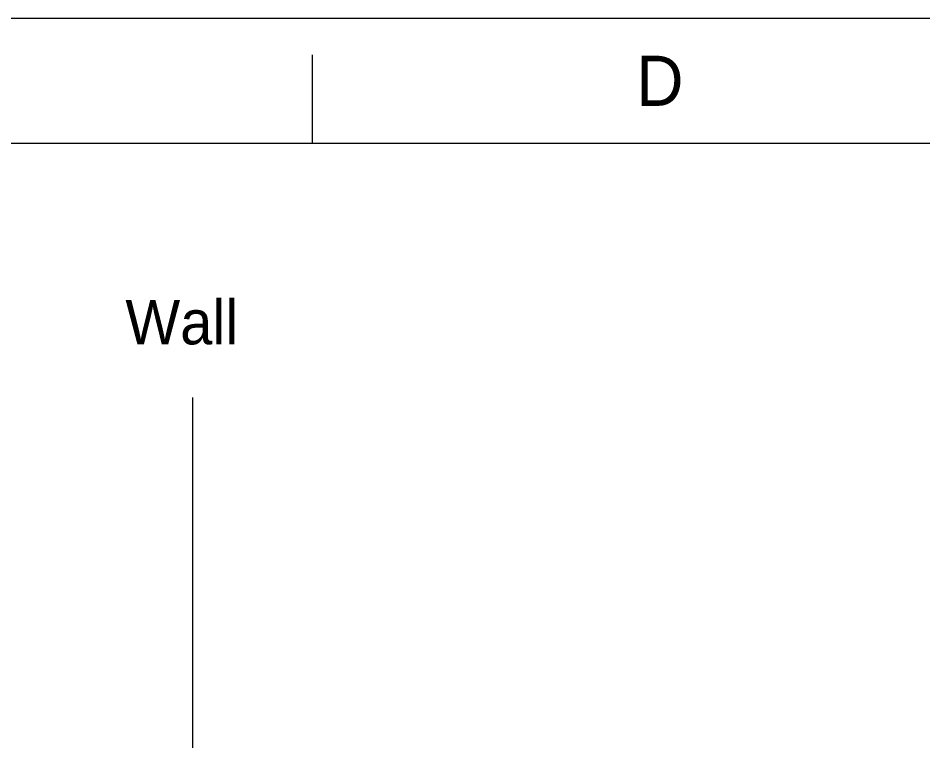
# Model space of a CAD drawing. Extents: x 8819 to 9239, y -18069 to -17475.
# Drawn here: x 9035.5 to 9137.5, y -17557 to -17475.5 of the extents above; entities that cross this region are included whole.
import ezdxf

# ---------------------------------------------------------------- set-up
doc = ezdxf.new("R2010")
doc.units = 0
doc.header["$MEASUREMENT"] = 0
doc.layers.get('0').update_dxf_attribs({"linetype": 'CONTINUOUS', "lineweight": 13})
doc.layers.add('DIM', color=2, linetype='CONTINUOUS')
doc.styles.get("Standard").update_dxf_attribs({"font": 'Gulim.ttf'})

msp = doc.modelspace()

# ---------------------------------------------------------------- linework, layer by layer
for p, q in [((9068.64, -17489.629), (9068.64, -17479.629)), ((9225.327, -17489.629), (8833.61, -17489.629))]:
    msp.add_line(p, q)
at = {"color": 7, "linetype": 'Continuous'}
msp.add_line((9055.133, -17518.269), (9055.133, -17978.236), dxfattribs=at)
msp.add_lwpolyline([(8819.468, -17475.488), (9239.468, -17475.488), (9239.468, -18069.427), (8819.468, -18069.427)], close=True)

# ---------------------------------------------------------------- texts
at = {"insert": (9107.812, -17482.559), "char_height": 5.657, "attachment_point": 5}
msp.add_mtext_dynamic_manual_height_columns('D', width=10, gutter_width=12.5, heights=[0], dxfattribs=at)
at = {"layer": 'DIM', "insert": (9047.567, -17507.275), "char_height": 5, "attachment_point": 1}
msp.add_mtext_dynamic_manual_height_columns('Wall', width=19.0186, gutter_width=12.5, heights=[0], dxfattribs=at)

doc.saveas('drawing.dxf')
